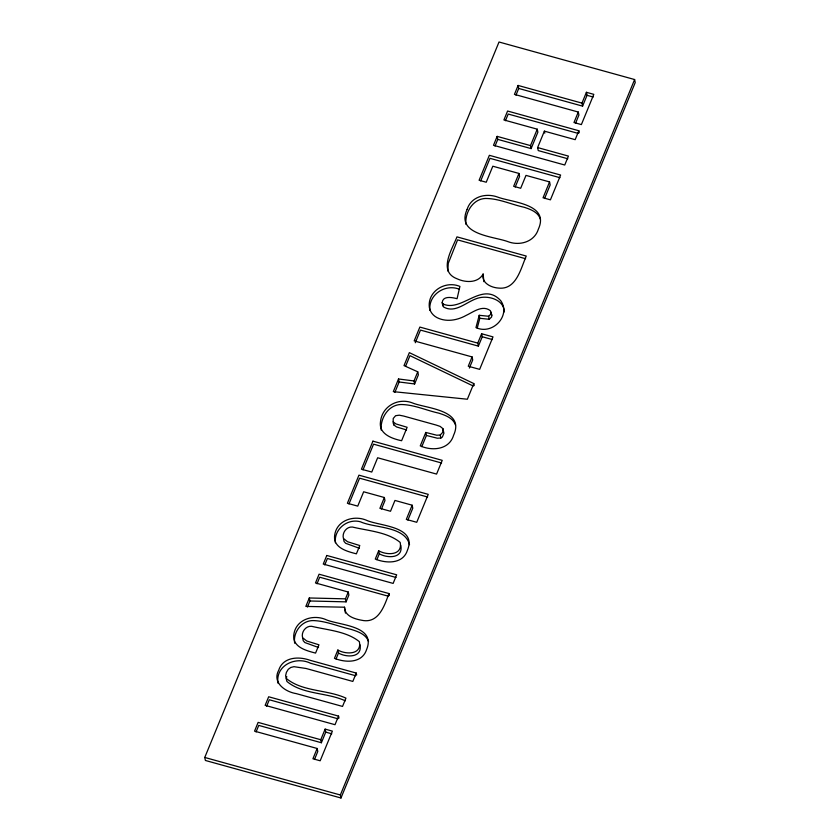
<?xml version="1.0" encoding="UTF-8"?>
<svg xmlns="http://www.w3.org/2000/svg" width="840" height="840" viewBox="0 0 840 840"><rect width="100%" height="100%" fill="white"/><g stroke="black" fill="none" stroke-linecap="round" stroke-linejoin="round"><path stroke-width="1.26" d="M483.126 274.04C481.152 283.038 491.306 287.7 498.719 288.089C516.432 289.957 520.874 268.202 526.25 256.053L456.96 236.87C452.424 248.819 437.524 271.31 457.002 278.764C465.455 282.713 477.939 283.353 483.126 274.04L483.882 281.663M491.221 312.218L490.98 314.013L488.628 316.27L479.209 315.294L475.976 327.558C492.188 335.433 511.266 315.871 500.808 300.772C482.349 280.371 461.927 312.596 442.985 303.975L442.176 302.642C442.764 295.375 452.498 297.486 457.065 298.725L459.921 286.43C445.505 280.287 427.308 291.165 429.356 307.471A17.43 15.183 -11.6 0 0 436.884 317.552C446.197 322.361 457.286 320.366 466.106 315.42C473.382 312.007 482.465 304.637 490.35 310.674L491.831 315.231L491.6 317.026L489.237 319.284L479.829 318.297L479.209 315.294M504.326 311.913C504.116 300.227 489.846 295.743 480.144 297.612C467.88 299.828 456.341 314.318 443.604 306.989L442.796 305.655L443.121 303.776M286.755 676.494L286.23 678.741L286.923 681.461C302.673 694.68 327.086 692.36 345.293 700.812M477.236 328.115L479.829 318.297M204.761 757.46L499.023 42L634.62 79.538L635.24 82.541L340.977 798L205.38 760.462L204.761 757.46L340.358 794.986L340.977 798M497.154 136.374L493.49 145.288L564.743 165.018L568.418 156.093L537.621 147.567L544.383 131.145L575.169 139.671L578.833 130.746L507.581 111.027L503.916 119.952L537.254 129.181L537.873 132.185L531.121 148.607L497.774 139.377L497.154 136.374L530.502 145.603L531.121 148.607M518.101 85.449L518.721 88.452L582.582 106.134L581.973 103.12L518.101 85.449L514.437 94.364L578.298 112.046L578.918 115.059L575.558 123.228M398.517 378.977L393.309 391.639L467.366 399.231L473.802 383.565L409.353 352.643L404.009 365.62L417.753 371.816L418.373 374.829L414.614 383.964L399.137 381.99L398.517 378.977L413.994 380.951L414.614 383.964M480.701 180.905L489.983 158.329L559.986 177.702M495.023 146.066L497.774 139.377M505.449 120.729L508.2 114.041L578.203 133.413M515.97 95.151L518.721 88.452M389.372 595.56L388.962 593.554L319.084 574.203L315.483 582.96L348.264 592.032L345.461 598.847L309.309 597.975L305.834 606.417L344.526 607.204L345.44 613.106M348.978 503.937L359.572 478.181L427.602 497.018M362.995 469.854L373.558 444.171L441.588 463.008M394.874 392.354L399.137 381.99M405.605 366.272L409.962 355.656L473.256 386.022M415.275 342.752L420.483 330.089L478.391 346.122L482.244 336.756L481.625 333.743L493.007 336.893L479.651 369.369L468.269 366.219L472.091 356.927L414.183 340.893L419.864 327.075L477.771 343.108L478.391 346.122M256.053 731.966L258.752 725.403L321.384 742.739L325.742 732.134L325.132 729.12L332.377 731.125L320.177 760.778L312.931 758.772L317.163 748.482L254.541 731.147L258.132 722.389L320.764 739.736L321.384 742.739M266.647 706.22L269.294 699.773L337.921 718.778M307.451 607.016L309.929 600.989L309.309 597.975M317.006 583.779L319.704 577.216L388.332 596.211M324.755 564.932L327.411 558.485L396.039 577.479M413.994 380.951L417.753 371.816M412.156 505.207L406.308 519.404L416.745 522.291L428.243 494.351L358.953 475.167L347.393 503.265L357.745 506.132L363.657 491.778L384.353 497.511L379.901 508.337L390.506 511.266L394.957 500.441L412.156 505.207L412.776 508.211L407.904 520.055M549.559 181.923L543.039 197.788L550.421 199.836L560.616 175.046L489.363 155.316L479.105 180.264L486.234 182.238L492.818 166.215L518.952 173.439L513.66 186.312L520.695 188.265L525.987 175.392L549.559 181.923L550.179 184.926L544.582 198.534M530.502 145.603L537.254 129.181M381.507 508.935L384.972 500.514L384.353 497.511M515.235 186.984L519.572 176.453L518.952 173.439M309.929 600.989L346.08 601.86L348.883 595.046L348.264 592.032M425.786 432.443L420.263 445.882C432.243 451.259 449.327 449.82 453.621 435.194C465.119 409.983 426.972 408.492 413.133 403.2C398.79 397.11 381.99 405.919 380.478 421.848C378.578 433.965 392.165 438.764 401.615 440.717L407.138 427.287L395.945 423.927L393.162 421.88L393.236 418.478L395.608 415.706L399.252 415.181L403.651 416.052L436.244 425.082L440.171 426.426L442.89 428.631L442.848 432.212L440.265 434.994L436.748 435.225L425.786 432.443L426.405 435.456L421.796 446.649M337.858 650.034L334.457 658.319C345.524 662.833 362.114 663.432 366.576 649.614C376.751 625.149 337.995 625.391 325.469 619.437C312.365 613.998 295.05 619.941 293.727 635.575C292.897 647.304 306.621 650.759 315.567 653.09L318.969 644.805L306.705 640.983L302.589 637.686C301.014 632.247 305.676 625.695 311.598 626.294C327.474 630.105 346.605 631.25 359.363 641.676C362.05 654.885 345.933 654.675 337.858 650.034L338.478 653.048L336.042 658.959M378.683 550.778L375.281 559.062C386.348 563.577 402.938 564.175 407.4 550.357C417.575 525.893 378.819 526.134 366.293 520.181C353.189 514.742 335.874 520.684 334.551 536.319C333.711 548.048 347.445 551.502 356.391 553.833L359.793 545.549L347.529 541.726L343.413 538.429C341.838 532.99 346.5 526.438 352.422 527.037C368.298 530.849 387.429 531.993 400.187 542.42C402.875 555.629 386.757 555.419 378.683 550.778L379.302 553.791L376.866 559.702M477.771 343.108L481.625 333.743M469.361 368.067L472.71 359.94L472.091 356.927M578.298 112.046L573.982 122.546L581.375 124.593L593.807 94.353L586.415 92.305L581.973 103.12M320.764 739.736L325.132 729.12M582.582 106.134L587.034 95.319L586.415 92.305M314.486 759.497L317.782 751.485L317.163 748.482M338.552 716.111L335.013 724.7L265.146 705.359L268.674 696.77L338.552 716.111L338.961 718.116M356.255 673.061L352.821 681.429L306.065 668.482L293.969 666.687L290.819 667.453L288.256 669.312L286.409 672.357L285.611 675.738L286.304 678.447C302.421 691.898 327.358 689.504 345.944 698.145L342.531 706.429L296.205 693.609C285.296 691.887 271.929 682.658 278.723 670.226C282.944 656.849 298.778 656.219 309.929 660.24L356.255 673.061L356.664 675.066M388.962 593.554C384.709 604.832 379.27 622.461 363.846 620.624C356.276 619.416 344.62 616.812 344.526 607.204M340.358 794.986L634.62 79.538M426.405 435.456L437.367 438.228L440.885 438.007L442.355 437.031L443.919 433.251L442.89 428.631M459.333 289.233C445.137 283.5 427.98 294.84 429.975 310.485M587.034 95.319L593.198 97.02M567.798 158.76L538.24 150.581L537.621 147.567M525.609 258.72L457.58 239.883L448.266 263.34L447.815 270.984M482.244 336.756L492.356 339.549M406.55 429.954L396.564 426.941L393.781 424.882L393.393 423.413M359.373 548.279L345.649 543.291L344.032 541.433L343.581 539.028M379.302 553.791C387.377 558.432 403.494 558.642 400.806 545.423M318.549 647.525L304.826 642.537L303.209 640.689L302.757 638.284M338.478 653.048C346.553 657.688 362.67 657.899 359.982 644.679M355.625 675.727L310.548 663.254C295.88 655.956 275.342 665.217 277.977 683.203M325.742 732.134L331.779 733.803M490.969 313.688L491.831 315.231M368.529 641.445C365.81 634.022 357.599 631.438 350.753 629.275C338.436 626.493 326.529 621.138 313.782 620.592C302.012 620.025 292.845 632.069 294.661 643.24M455.532 425.103C453.18 417.963 445.242 415.223 438.732 413.133C426.111 410.372 413.921 404.555 400.827 404.513C388.238 404.922 380.153 418.425 381.181 430.038M540.351 219.24C538.272 212.079 530.408 209.265 523.992 207.218C511.098 204.456 498.666 198.366 485.289 198.471C472.689 199.08 464.846 212.709 465.895 224.311M578.833 130.746L579.254 132.762M544.383 131.145L544.793 133.161M488.628 316.27L489.237 319.284M473.802 383.565L474.222 385.581M442.176 302.642L442.796 305.655M440.265 434.994L440.885 438.007M393.162 421.88L393.781 424.882M345.461 598.847L346.08 601.86M409.531 544.719C404.891 525.934 374.671 528.213 360.591 521.84C347.56 518.028 333.711 529.305 335.401 542.819M467.114 209.412C455.469 234.875 493.983 236.366 507.969 241.668C519.635 246.109 534.429 241.983 538.367 229.142C549.938 203.742 511.529 202.419 497.627 197.075C486.014 192.77 471.072 196.497 467.114 209.412M372.939 441.157L361.421 469.182L371.763 472.048L377.643 457.769L436.58 474.086L442.229 460.341L372.939 441.157M326.792 555.471L323.253 564.071L393.131 583.412L396.669 574.812L326.792 555.471"/></g></svg>
